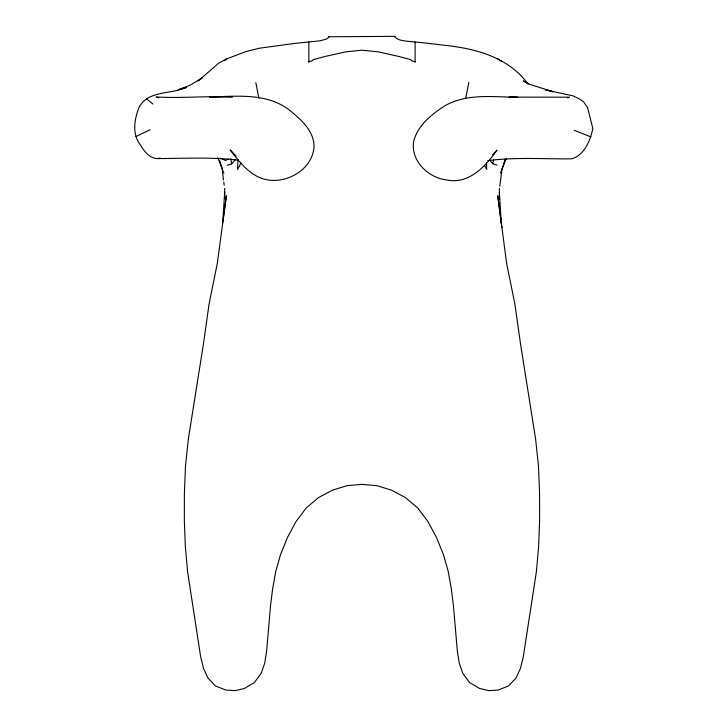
<?xml version="1.0" encoding="UTF-8"?>
<svg xmlns="http://www.w3.org/2000/svg" width="727" height="727" viewBox="0 0 727 727"><rect width="100%" height="100%" fill="white"/><g stroke="black" fill="none" stroke-linecap="round" stroke-linejoin="round"><path stroke-width="1.09" d="M499.24 199.334L499.422 188.484M237.983 159.749L237.556 169.436L241.137 162.803M224.698 192.155L222.671 223.162L226.379 195.781L217.346 263.174L209.067 304.113L203.433 343.998L188.393 438.726L185.485 466.052L184.385 493.369L184.34 520.368L185.33 546.459L187.611 571.922L200.679 656.908L203.551 668.54L207.877 677.909L215.392 685.952L225.833 690.05L235.184 690.65L244.436 688.433L254.386 682.544L261.193 673.247L264.701 663.178L266.618 651.119L270.508 606.009L272.625 588.934L275.724 571.495L280.549 554.537L287.419 537.571L295.989 521.622L306.294 507.855L318.671 497.513L332.421 490.189L346.961 485.681L361.982 484.364L376.995 485.681L391.544 490.189L405.293 497.513L417.661 507.855L427.976 521.622L436.536 537.571L443.406 554.537L448.241 571.495L451.331 588.934L453.457 606.009L457.338 651.119L459.264 663.178L462.772 673.247L469.578 682.544L479.529 688.433L488.78 690.65L498.131 690.05L508.573 685.952L516.088 677.909L520.414 668.54L523.286 656.908L536.353 571.922L538.634 546.459L539.625 520.368L539.579 493.369L538.471 466.052L535.572 438.726L520.532 343.998L514.889 304.113L506.583 263.156L497.75 195.736L501.884 227.705M499.749 186.294L502.103 168.41L503.293 165.483M497.068 165.147L492.851 163.784L493.606 159.604M465.771 97.845L468.833 82.46M487.717 160.685C515.552 156.996 543.714 159.095 571.676 158.859C584.426 155.178 590.397 140.338 592.832 128.47L587.58 107.66L583.636 101.907L579.646 99.09L573.094 95.891L545.223 89.821L553.192 91.793L530.028 84.432L523.413 80.933L526.884 83.16M503.584 164.466L505.083 159.386M500.421 173.135L506.256 158.586M227.451 165.202L231.649 163.829L235.248 159.767M492.561 154.787L497.014 150.189C485.363 166.556 468.579 184.858 446.214 179.869C427.64 177.679 409.574 159.713 413.954 140.102C418.461 124.79 432.038 114.075 444.988 105.733C467.088 93.147 493.451 97.064 517.697 97.291L508.891 97.254M238.356 160.231C211.375 156.85 184.113 158.504 157.014 158.586C148.826 158.113 143.792 150.525 139.829 144.228C131.878 133.068 134.486 119.083 139.084 107.196C148.253 90.203 171.372 94.465 186.666 87.367L178.424 89.675L190.029 85.213L202.088 78.034L198.18 80.933L218.963 62.922L226.96 58.787L246.126 51.49L259.394 48.209L295.453 43.329L319.825 40.848L326.714 38.994L329.295 36.759L395.07 36.35L394.525 36.532M224.361 60.686L226.96 58.787M228.114 159.049L225.597 160.54L220.726 158.222M136.049 136.494L150.18 129.724M567.714 97.945L569.432 97.191L509.8 97.127M157.014 158.586L160.322 158.104M308.848 61.513L311.51 61.15L313.301 59.65L324.978 56.488L345.661 51.862L361.982 50.199L378.304 51.862L398.987 56.488L410.655 59.65L412.454 61.159L415.117 61.531M156.06 96.936C181.496 98.508 207.086 95.791 232.604 96.873L209.485 96.964C236.33 96.418 266.573 92.447 289.373 110.077C300.951 119.492 314.464 131.051 314.009 147.363C312.21 167.292 292.063 180.823 272.952 180.387C253.369 180.187 240.964 163.948 230.168 149.898L236.102 156.032M329.44 36.532L328.895 36.35L329.295 36.759M156.959 97.236L158.75 97.854M574.139 130.278L590.978 136.921M528.211 84.241C508.618 57.297 475.894 48.518 444.342 45.292C432.211 43.72 420.052 42.357 407.856 41.33C403.258 40.703 397.969 40.467 394.661 36.759M497.386 58.496L501.775 61.604M146.345 98.69L152.906 104.006M489.971 160.531L492.851 163.784M484.655 165.574L486.708 169.373L486.536 162.921M217.809 157.65L223.861 173.18M219.663 160.667L222.153 168.491L223.48 179.987M255.831 82.642L258.885 98.29M230.795 158.604L231.649 163.829M223.78 182.095L224.216 185.267M499.404 192.11L501.267 223.134M224.661 188.429L224.779 198.426M415.117 42.002L415.117 62.413M308.848 42.002L308.848 62.413"/></g></svg>
